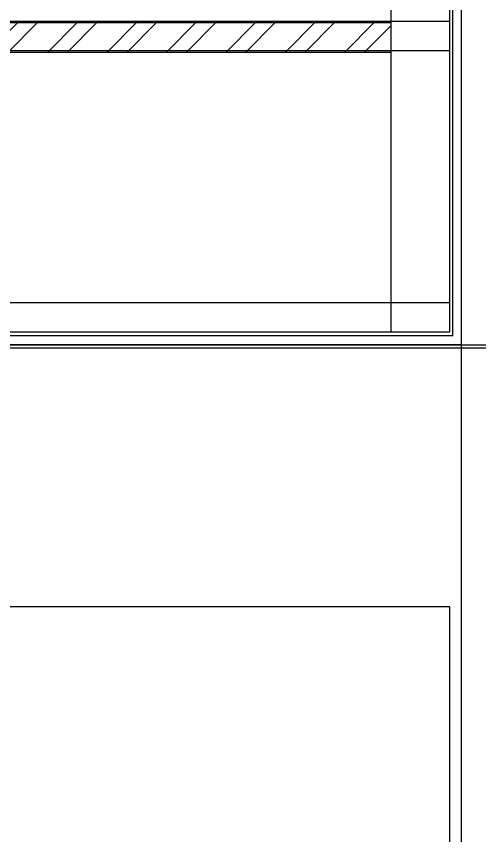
# Model space of a CAD drawing. Header units: millimetres. Extents: x 1478096 to 1808313, y 619971 to 762366.
# Drawn here: x 1639527 to 1641103, y 660070 to 662856 of the extents above; entities that cross this region are included whole.
import ezdxf

# ---------------------------------------------------------------- set-up
doc = ezdxf.new("R2010")
doc.units = ezdxf.units.MM
doc.header["$LTSCALE"] = 10
for name, color, linetype in [('0-superficies', 7, 'Continuous'), ('A-HATCH-DURLOCK', 252, 'Continuous'), ('A-TABIQUE PRY', 251, 'Continuous'), ('DC-ARQ-CARPINTERIAS', 7, 'Continuous'), ('DC-ARQ-CHAPA', 7, 'Continuous'), ('DC-ARQ-CORDON', 210, 'Continuous'), ('DC-ARQ-CORREAS', 2, 'Continuous'), ('DC-ARQ-MURO SUPERBOARD', 2, 'Continuous'), ('DC-ARQ-PAINEL DURLOCK', 7, 'Continuous')]:
    doc.layers.add(name, color=color, linetype=linetype)

# ---------------------------------------------------------------- blocks, each defined once
blk = doc.blocks.new('PUERTAS AUT.2')
at = {"layer": 'DC-ARQ-CARPINTERIAS', "ltscale": 200}
for p, q in [((1531.018, 718.4745, 0), (1531.018, 715.4745, 0)), ((1531.018, 715.4745, 0), (1532.8932, 715.4745))]:
    blk.add_line(p, q, dxfattribs=at)

msp = doc.modelspace()

# ---------------------------------------------------------------- hatches: boundary and pattern name
at = {"layer": 'A-HATCH-DURLOCK'}
h = msp.add_hatch(dxfattribs=at)
h.set_pattern_fill('ANSI32', color=256, scale=15, angle=180)
h.set_pattern_definition([(225, (3172020.15, 1376323.11), (101.027881, -101.027881), []), (225, (3171952.8, 1376323.11), (101.027881, -101.027881), [])])
h.paths.add_polyline_path([(1638938.943, 661783.489), (1638938.943, 661883.489), (1638593.701, 661883.489), (1638593.701, 662734.636), (1640801.817, 662734.636), (1640801.817, 662834.59), (1638493.701, 662834.59), (1638493.701, 661783.489)])

# ---------------------------------------------------------------- linework, layer by layer
at = {"layer": '0-superficies'}
msp.add_lwpolyline([(1524855.031, 647228.149), (1641041.817, 647228.17), (1641041.817, 674744.562), (1649131.454, 674744.878), (1649131.448, 735136.985), (1641041.817, 735136.983), (1641041.817, 738426.962), (1522042.066, 738427.02)], dxfattribs=at)
at = {"layer": 'A-HATCH-DURLOCK'}
msp.add_lwpolyline([(1638938.943, 661783.489), (1638938.943, 661883.489), (1638593.701, 661883.489), (1638593.701, 662734.636), (1640801.817, 662734.636), (1640801.817, 662834.59), (1638493.701, 662834.59), (1638493.701, 661783.489)], close=True, dxfattribs=at)
at = {"layer": 'A-TABIQUE PRY'}
for p, q in [((1617988.626, 662839.608), (1641001.819, 662839.601)), ((1617991.63, 662739.646), (1641001.819, 662739.648))]:
    msp.add_line(p, q, dxfattribs=at)
for points in [[(1638637.6, 662739.647), (1638637.6, 661783.5), (1641001.819, 661783.5)], [(1638737.6, 662739.647), (1638737.6, 661883.5), (1641001.819, 661883.5)]]:
    msp.add_lwpolyline(points, dxfattribs=at)
at = {"layer": 'DC-ARQ-CHAPA'}
for p, q in [((1641011.817, 661769.187), (1641011.817, 681162.348)), ((1641041.817, 661739.187), (1641041.817, 681162.348)), ((1640472.543, 661769.187), (1639208.943, 661769.187)), ((1641011.817, 661769.187), (1640472.543, 661769.187)), ((1641041.817, 661739.187), (1639208.943, 661739.187))]:
    msp.add_line(p, q, dxfattribs=at)
at = {"layer": 'DC-ARQ-CORDON'}
for p, q in [((1640801.817, 661783.489), (1640801.817, 681162.369)), ((1641001.817, 661783.489), (1641001.817, 681162.369)), ((1640801.817, 661783.489), (1641001.817, 661783.489))]:
    msp.add_line(p, q, dxfattribs=at)
at = {"layer": 'DC-ARQ-CORREAS'}
for p, q in [((1638938.943, 661883.489), (1640801.817, 661883.489)), ((1638938.943, 661783.489), (1640801.817, 661783.489))]:
    msp.add_line(p, q, dxfattribs=at)
at = {"layer": 'DC-ARQ-MURO SUPERBOARD'}
for p, q in [((1639208.943, 661739.187), (1642448.943, 661739.187)), ((1639208.943, 661729.187), (1642458.943, 661729.187))]:
    msp.add_line(p, q, dxfattribs=at)
at = {"layer": 'DC-ARQ-PAINEL DURLOCK'}
for p, q in [((1617844.727, 662834.597), (1640801.817, 662834.59)), ((1617847.731, 662734.635), (1640801.817, 662734.636))]:
    msp.add_line(p, q, dxfattribs=at)

# ---------------------------------------------------------------- block references
at = {"layer": 'DC-ARQ-CARPINTERIAS', "xscale": 1000, "yscale": 1000, "zscale": 1000, "rotation": 180}
msp.add_blockref('PUERTAS AUT.2', (3172020.149, 1376323.114), dxfattribs=at)

doc.saveas('drawing.dxf')
